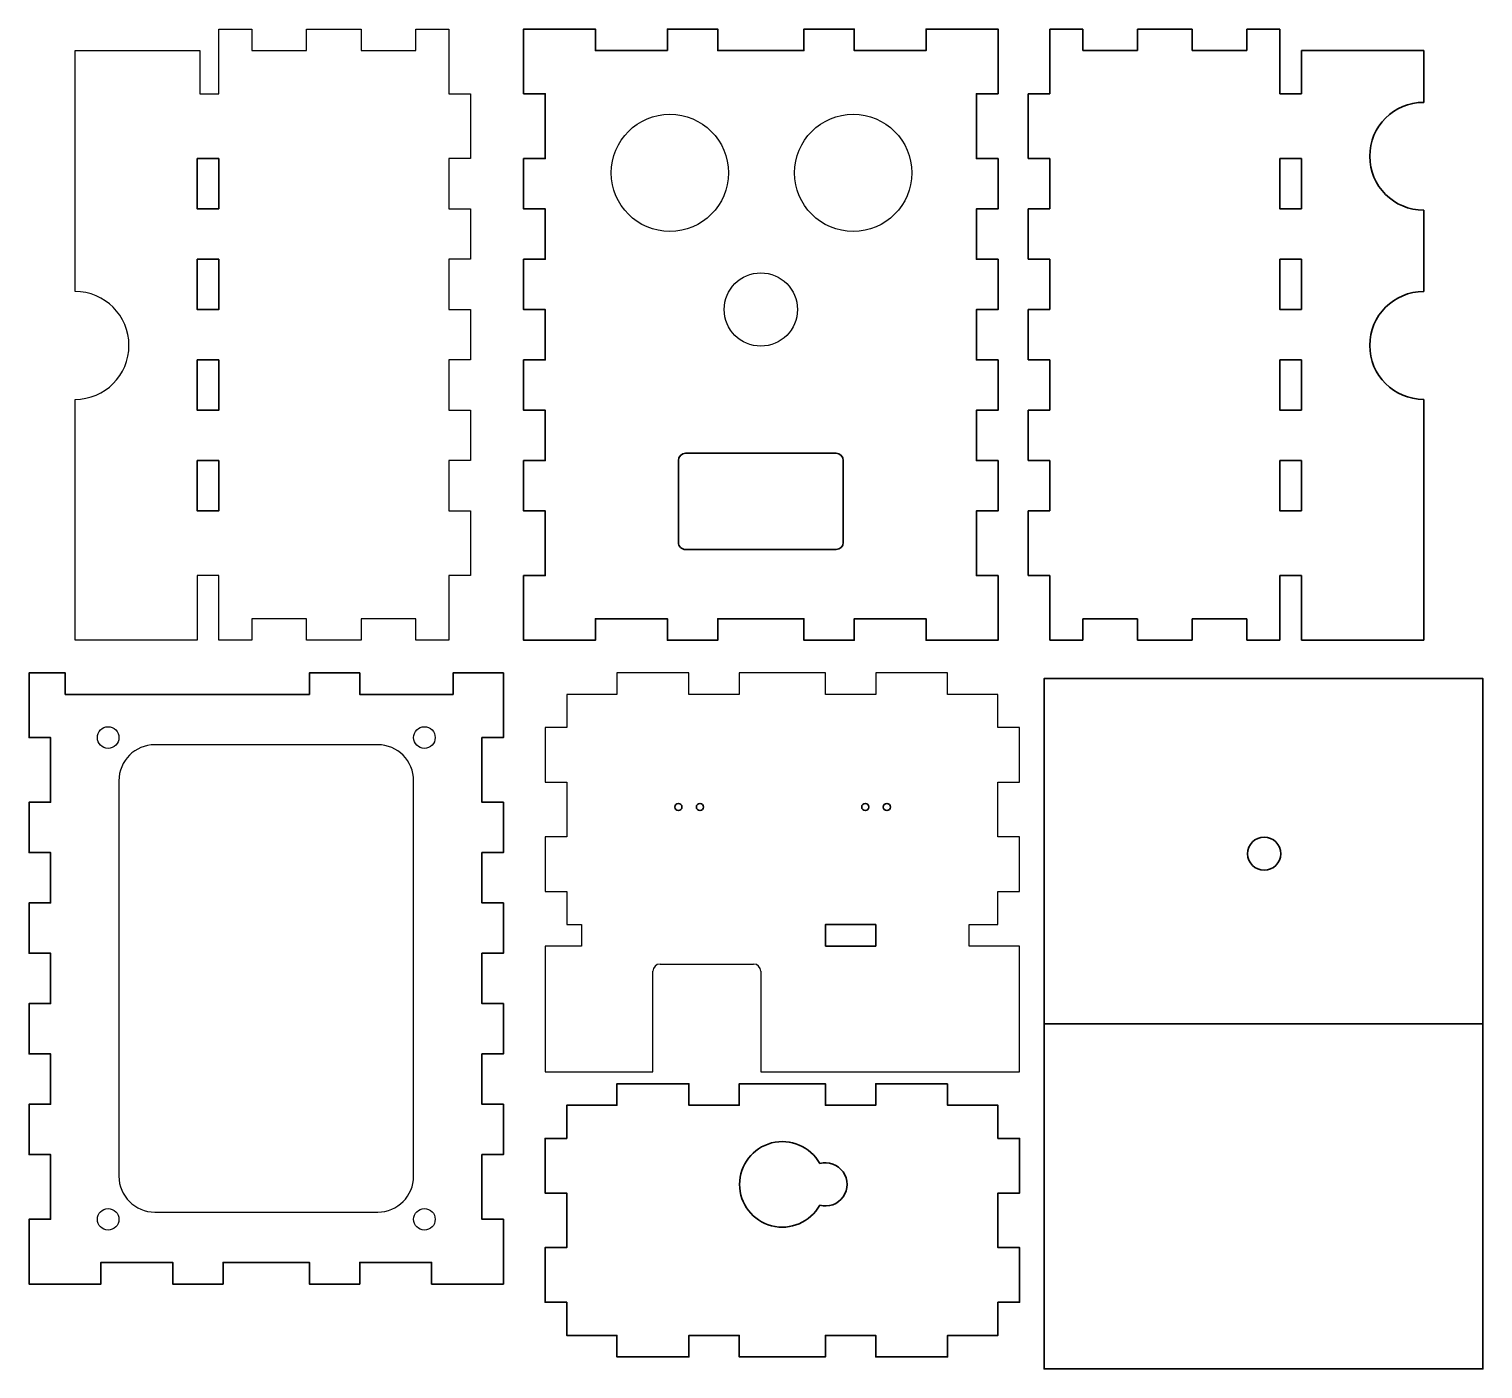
# Model space of a CAD drawing. Header units: millimetres. Extents: x -219 to -17, y -53 to 134.
import ezdxf

# ---------------------------------------------------------------- set-up
doc = ezdxf.new("R2010")
doc.units = ezdxf.units.MM
doc.header["$MEASUREMENT"] = 0
doc.layers.add('Cut 1', color=1, linetype='Continuous', true_color=0xff0000)
doc.layers.add('Cut 2', color=178, linetype='Continuous', true_color=0x000000)

msp = doc.modelspace()

# ---------------------------------------------------------------- linework, layer by layer
at = {"layer": 'Cut 1', "lineweight": 35}
for p, q in [((-129.07, 62.32), (-129.07, 73.7)), ((-128.07, 74.7), (-107.13, 74.7)), ((-106.13, 73.7), (-106.13, 62.32)), ((-107.13, 61.32), (-128.07, 61.32))]:
    msp.add_line(p, q, dxfattribs=at)
at = {"layer": 'Cut 1'}
for p, q in [((-170.9, 34.17), (-201.9, 34.17)), ((-206.9, 29.17), (-206.9, -25.83)), ((-165.9, -25.83), (-165.9, 29.17)), ((-201.9, -30.83), (-170.9, -30.83))]:
    msp.add_line(p, q, dxfattribs=at)
at = {"layer": 'Cut 1', "lineweight": 35}
for points in [[(-193, 108.7), (-193, 115.7), (-196, 115.7), (-196, 108.7)], [(-42.39, 108.7), (-45.39, 108.7), (-45.39, 115.7), (-42.39, 115.7)], [(-196, 101.7), (-196, 94.7), (-193, 94.7), (-193, 101.7)], [(-42.39, 94.7), (-45.39, 94.7), (-45.39, 101.7), (-42.39, 101.7)], [(-196, 87.7), (-196, 80.7), (-193, 80.7), (-193, 87.7)], [(-42.39, 80.7), (-45.39, 80.7), (-45.39, 87.7), (-42.39, 87.7)], [(-193, 73.7), (-196, 73.7), (-196, 66.7), (-193, 66.7)], [(-42.39, 66.7), (-45.39, 66.7), (-45.39, 73.7), (-42.39, 73.7)], [(-108.61, 6.17), (-108.61, 9.17), (-101.61, 9.17), (-101.61, 6.17)]]:
    msp.add_lwpolyline(points, close=True, dxfattribs=at)
at = {"layer": 'Cut 1'}
for centre, radius in [((-130.25, 113.7), 8.15), ((-104.75, 113.7), 8.15), ((-117.6, 94.7), 5.1), ((-208.4, 35.17), 1.5), ((-164.4, 35.17), 1.5), ((-208.4, -31.83), 1.5), ((-164.4, -31.83), 1.5)]:
    msp.add_circle(centre, radius, dxfattribs=at)
at = {"layer": 'Cut 1', "lineweight": 35}
for centre, radius in [((-129.07, 25.51), 0.5), ((-126.07, 25.51), 0.5), ((-103.07, 25.51), 0.5), ((-100.07, 25.51), 0.5), ((-47.58, 19.02), 2.3)]:
    msp.add_circle(centre, radius, dxfattribs=at)
for centre, radius, start, end in [((-128.07, 73.7), 1, 90.0002, 179.9998), ((-107.13, 73.7), 1, 0.0086, 90.0013), ((-128.07, 62.32), 1, 179.9924, 269.9977), ((-107.13, 62.32), 1, 270.0008, 359.9992), ((-114.61, -26.97), 5.95, 29.0823, 330.9177), ((-108.61, -26.97), 3, 254.5649, 105.4351)]:
    msp.add_arc(centre, radius, start, end, dxfattribs=at)
at = {"layer": 'Cut 1'}
for centre, start, end in [((-201.9, 29.17), 90, 180), ((-170.9, 29.17), 360, 90), ((-201.9, -25.83), 180, 270), ((-170.9, -25.83), 270, 0)]:
    msp.add_arc(centre, 5, start, end, dxfattribs=at)
at = {"layer": 'Cut 2'}
for p, q in [((-193, 124.7), (-193, 133.7)), ((-193, 133.7), (-188.4, 133.7)), ((-188.4, 133.7), (-188.4, 130.7)), ((-180.8, 130.7), (-180.8, 133.7)), ((-180.8, 133.7), (-173.2, 133.7)), ((-173.2, 133.7), (-173.2, 130.7)), ((-165.6, 130.7), (-165.6, 133.7)), ((-165.6, 133.7), (-161, 133.7)), ((-161, 133.7), (-161, 124.7)), ((-213, 97.2), (-213, 130.7)), ((-213, 130.7), (-195.65, 130.7)), ((-195.65, 130.7), (-195.65, 124.7)), ((-188.4, 130.7), (-180.8, 130.7)), ((-173.2, 130.7), (-165.6, 130.7)), ((-195.65, 124.7), (-193, 124.7)), ((-161, 124.7), (-158, 124.7)), ((-158, 124.7), (-158, 115.7)), ((-158, 115.7), (-161, 115.7)), ((-161, 115.7), (-161, 108.7)), ((-161, 108.7), (-158, 108.7)), ((-158, 108.7), (-158, 101.7)), ((-158, 101.7), (-161, 101.7)), ((-161, 101.7), (-161, 94.7)), ((-161, 94.7), (-158, 94.7)), ((-158, 94.7), (-158, 87.7)), ((-158, 87.7), (-161, 87.7)), ((-161, 87.7), (-161, 80.7)), ((-213, 48.7), (-213, 82.2)), ((-161, 80.7), (-158, 80.7)), ((-158, 80.7), (-158, 73.7)), ((-158, 73.7), (-161, 73.7)), ((-161, 73.7), (-161, 66.7)), ((-161, 66.7), (-158, 66.7)), ((-158, 66.7), (-158, 57.7)), ((-193, 57.7), (-196, 57.7)), ((-196, 57.7), (-196, 48.7)), ((-193, 48.7), (-193, 57.7)), ((-158, 57.7), (-161, 57.7)), ((-161, 57.7), (-161, 48.7)), ((-180.8, 51.7), (-188.4, 51.7)), ((-188.4, 51.7), (-188.4, 48.7)), ((-180.8, 48.7), (-180.8, 51.7)), ((-165.6, 51.7), (-173.2, 51.7)), ((-173.2, 51.7), (-173.2, 48.7)), ((-165.6, 48.7), (-165.6, 51.7)), ((-196, 48.7), (-213, 48.7)), ((-188.4, 48.7), (-193, 48.7)), ((-173.2, 48.7), (-180.8, 48.7)), ((-161, 48.7), (-165.6, 48.7)), ((-127.61, 44.17), (-137.61, 44.17)), ((-137.61, 44.17), (-137.61, 41.17)), ((-127.61, 41.17), (-127.61, 44.17)), ((-108.61, 44.17), (-120.61, 44.17)), ((-120.61, 44.17), (-120.61, 41.17)), ((-108.61, 41.17), (-108.61, 44.17)), ((-91.61, 44.17), (-101.61, 44.17)), ((-101.61, 44.17), (-101.61, 41.17)), ((-91.61, 41.17), (-91.61, 44.17)), ((-137.61, 41.17), (-144.61, 41.17)), ((-144.61, 41.17), (-144.61, 36.57)), ((-120.61, 41.17), (-127.61, 41.17)), ((-101.61, 41.17), (-108.61, 41.17)), ((-84.61, 41.17), (-91.61, 41.17)), ((-84.61, 36.57), (-84.61, 41.17)), ((-144.61, 36.57), (-147.61, 36.57)), ((-147.61, 36.57), (-147.61, 28.97)), ((-81.61, 36.57), (-84.61, 36.57)), ((-81.61, 28.97), (-81.61, 36.57)), ((-147.61, 28.97), (-144.61, 28.97)), ((-144.61, 28.97), (-144.61, 21.37)), ((-84.61, 21.37), (-84.61, 28.97)), ((-84.61, 28.97), (-81.61, 28.97)), ((-144.61, 21.37), (-147.61, 21.37)), ((-147.61, 21.37), (-147.61, 13.77)), ((-81.61, 21.37), (-84.61, 21.37)), ((-81.61, 13.77), (-81.61, 21.37)), ((-147.61, 13.77), (-144.61, 13.77)), ((-144.61, 13.77), (-144.61, 9.17)), ((-84.61, 9.17), (-84.61, 13.77)), ((-84.61, 13.77), (-81.61, 13.77)), ((-144.61, 9.17), (-142.57, 9.17)), ((-142.57, 9.17), (-142.57, 6.17)), ((-88.61, 6.17), (-88.61, 9.17)), ((-88.61, 9.17), (-84.61, 9.17)), ((-142.57, 6.17), (-147.61, 6.17)), ((-147.61, 6.17), (-147.61, -11.33)), ((-81.61, 6.17), (-88.61, 6.17)), ((-81.61, -11.33), (-81.61, 6.17)), ((-132.61, -11.33), (-132.61, 2.67)), ((-131.61, 3.67), (-118.61, 3.67)), ((-117.61, 2.67), (-117.61, -11.33)), ((-147.61, -11.33), (-132.61, -11.33)), ((-117.61, -11.33), (-81.61, -11.33))]:
    msp.add_line(p, q, dxfattribs=at)
at = {"layer": 'Cut 2', "lineweight": 35}
for p, q in [((-72.79, 133.7), (-77.39, 133.7)), ((-77.39, 133.7), (-77.39, 124.7)), ((-72.79, 130.7), (-72.79, 133.7)), ((-57.59, 133.7), (-65.19, 133.7)), ((-65.19, 133.7), (-65.19, 130.7)), ((-57.59, 130.7), (-57.59, 133.7)), ((-45.39, 133.7), (-49.99, 133.7)), ((-49.99, 133.7), (-49.99, 130.7)), ((-45.39, 124.7), (-45.39, 133.7)), ((-65.19, 130.7), (-72.79, 130.7)), ((-49.99, 130.7), (-57.59, 130.7)), ((-25.39, 130.7), (-42.39, 130.7)), ((-42.39, 130.7), (-42.39, 124.7)), ((-25.39, 123.51), (-25.39, 130.7)), ((-77.39, 124.7), (-80.39, 124.7)), ((-80.39, 124.7), (-80.39, 115.7)), ((-42.39, 124.7), (-45.39, 124.7)), ((-80.39, 115.7), (-77.39, 115.7)), ((-77.39, 115.7), (-77.39, 108.7)), ((-77.39, 108.7), (-80.39, 108.7)), ((-80.39, 108.7), (-80.39, 101.7)), ((-25.39, 97.2), (-25.39, 108.51)), ((-80.39, 101.7), (-77.39, 101.7)), ((-77.39, 101.7), (-77.39, 94.7)), ((-77.39, 94.7), (-80.39, 94.7)), ((-80.39, 94.7), (-80.39, 87.7)), ((-80.39, 87.7), (-77.39, 87.7)), ((-77.39, 87.7), (-77.39, 80.7)), ((-25.39, 48.7), (-25.39, 82.2)), ((-77.39, 80.7), (-80.39, 80.7)), ((-80.39, 80.7), (-80.39, 73.7)), ((-80.39, 73.7), (-77.39, 73.7)), ((-77.39, 73.7), (-77.39, 66.7)), ((-77.39, 66.7), (-80.39, 66.7)), ((-80.39, 66.7), (-80.39, 57.7)), ((-80.39, 57.7), (-77.39, 57.7)), ((-77.39, 57.7), (-77.39, 48.7)), ((-45.39, 48.7), (-45.39, 57.7)), ((-45.39, 57.7), (-42.39, 57.7)), ((-42.39, 57.7), (-42.39, 48.7)), ((-72.79, 48.7), (-72.79, 51.7)), ((-72.79, 51.7), (-65.19, 51.7)), ((-65.19, 51.7), (-65.19, 48.7)), ((-57.59, 48.7), (-57.59, 51.7)), ((-57.59, 51.7), (-49.99, 51.7)), ((-49.99, 51.7), (-49.99, 48.7)), ((-77.39, 48.7), (-72.79, 48.7)), ((-65.19, 48.7), (-57.59, 48.7)), ((-49.99, 48.7), (-45.39, 48.7)), ((-42.39, 48.7), (-25.39, 48.7))]:
    msp.add_line(p, q, dxfattribs=at)
for points in [[(-130.6, 130.7), (-140.6, 130.7), (-140.6, 133.7), (-150.6, 133.7), (-150.6, 124.7), (-147.6, 124.7), (-147.6, 115.7), (-150.6, 115.7), (-150.6, 108.7), (-147.6, 108.7), (-147.6, 101.7), (-150.6, 101.7), (-150.6, 94.7), (-147.6, 94.7), (-147.6, 87.7), (-150.6, 87.7), (-150.6, 80.7), (-147.6, 80.7), (-147.6, 73.7), (-150.6, 73.7), (-150.6, 66.7), (-147.6, 66.7), (-147.6, 57.7), (-150.6, 57.7), (-150.6, 48.7), (-140.6, 48.7), (-140.6, 51.7), (-130.6, 51.7), (-130.6, 48.7), (-123.6, 48.7), (-123.6, 51.7), (-111.6, 51.7), (-111.6, 48.7), (-104.6, 48.7), (-104.6, 51.7), (-94.6, 51.7), (-94.6, 48.7), (-84.6, 48.7), (-84.6, 57.7), (-87.6, 57.7), (-87.6, 66.7), (-84.6, 66.7), (-84.6, 73.7), (-87.6, 73.7), (-87.6, 80.7), (-84.6, 80.7), (-84.6, 87.7), (-87.6, 87.7), (-87.6, 94.7), (-84.6, 94.7), (-84.6, 101.7), (-87.6, 101.7), (-87.6, 108.7), (-84.6, 108.7), (-84.6, 115.7), (-87.6, 115.7), (-87.6, 124.7), (-84.6, 124.7), (-84.6, 133.7), (-94.6, 133.7), (-94.6, 130.7), (-104.6, 130.7), (-104.6, 133.7), (-111.6, 133.7), (-111.6, 130.7), (-123.6, 130.7), (-123.6, 133.7), (-130.6, 133.7)], [(-78.19, -4.64), (-17.15, -4.64), (-17.15, -52.63), (-78.19, -52.63), (-78.19, -4.64), (-17.15, -4.64), (-17.15, 43.36), (-78.19, 43.36)]]:
    msp.add_lwpolyline(points, close=True, dxfattribs=at)
for points in [[(-209.4, -37.83), (-199.4, -37.83), (-199.4, -40.83), (-192.4, -40.83), (-192.4, -37.83), (-180.4, -37.83), (-180.4, -40.83), (-173.4, -40.83), (-173.4, -37.83), (-163.4, -37.83), (-163.4, -40.83), (-153.4, -40.83), (-153.4, -31.83), (-156.4, -31.83), (-156.4, -22.83), (-153.4, -22.83), (-153.4, -15.83), (-156.4, -15.83), (-156.4, -8.83), (-153.4, -8.83), (-153.4, -1.83), (-156.4, -1.83), (-156.4, 5.17), (-153.4, 5.17), (-153.4, 12.17), (-156.4, 12.17), (-156.4, 19.17), (-153.4, 19.17), (-153.4, 26.17), (-156.4, 26.17), (-156.4, 35.17), (-153.4, 35.17), (-153.4, 44.17), (-160.4, 44.17), (-160.4, 41.17), (-173.4, 41.17), (-173.4, 44.17), (-180.4, 44.17), (-180.4, 41.17), (-214.36, 41.17), (-214.36, 44.17), (-219.4, 44.17), (-219.4, 35.17), (-216.4, 35.17), (-216.4, 26.17), (-219.4, 26.17), (-219.4, 19.17), (-216.4, 19.17), (-216.4, 12.17), (-219.4, 12.17), (-219.4, 5.17), (-216.4, 5.17), (-216.4, -1.83), (-219.4, -1.83), (-219.4, -8.83), (-216.4, -8.83), (-216.4, -15.83), (-219.4, -15.83), (-219.4, -22.83), (-216.4, -22.83), (-216.4, -31.83), (-219.4, -31.83), (-219.4, -40.83), (-209.4, -40.83), (-209.4, -37.83), (-209.4, -38), (-209.4, -37.83), (-209.4, -38)], [(-91.61, -12.97), (-101.61, -12.97), (-101.61, -15.97), (-108.61, -15.97), (-108.61, -12.97), (-120.61, -12.97), (-120.61, -15.97), (-127.61, -15.97), (-127.61, -12.97), (-137.61, -12.97), (-137.61, -15.97), (-144.61, -15.97), (-144.61, -20.57), (-147.61, -20.57), (-147.61, -28.17), (-144.61, -28.17), (-144.61, -35.77), (-147.61, -35.77), (-147.61, -43.37), (-144.61, -43.37), (-144.61, -47.97), (-137.61, -47.97), (-137.61, -50.97), (-127.61, -50.97), (-127.61, -47.97), (-120.61, -47.97), (-120.61, -50.97), (-108.61, -50.97), (-108.61, -47.97), (-101.61, -47.97), (-101.61, -50.97), (-91.61, -50.97), (-91.61, -47.97), (-84.61, -47.97), (-84.61, -43.37), (-81.61, -43.37), (-81.61, -35.77), (-84.61, -35.77), (-84.61, -28.17), (-81.61, -28.17), (-81.61, -20.57), (-84.61, -20.57), (-84.61, -15.97), (-91.61, -15.97), (-91.61, -12.97)]]:
    msp.add_lwpolyline(points, dxfattribs=at)
for centre in [(-25.39, 116.01), (-25.39, 89.7)]:
    msp.add_arc(centre, 7.5, 90, 270, dxfattribs=at)
at = {"layer": 'Cut 2'}
for centre, radius, start, end in [((-213, 89.7), 7.5, 270, 90), ((-131.61, 2.67), 1, 90, 180), ((-118.61, 2.67), 1, 0, 90)]:
    msp.add_arc(centre, radius, start, end, dxfattribs=at)

doc.saveas('drawing.dxf')
